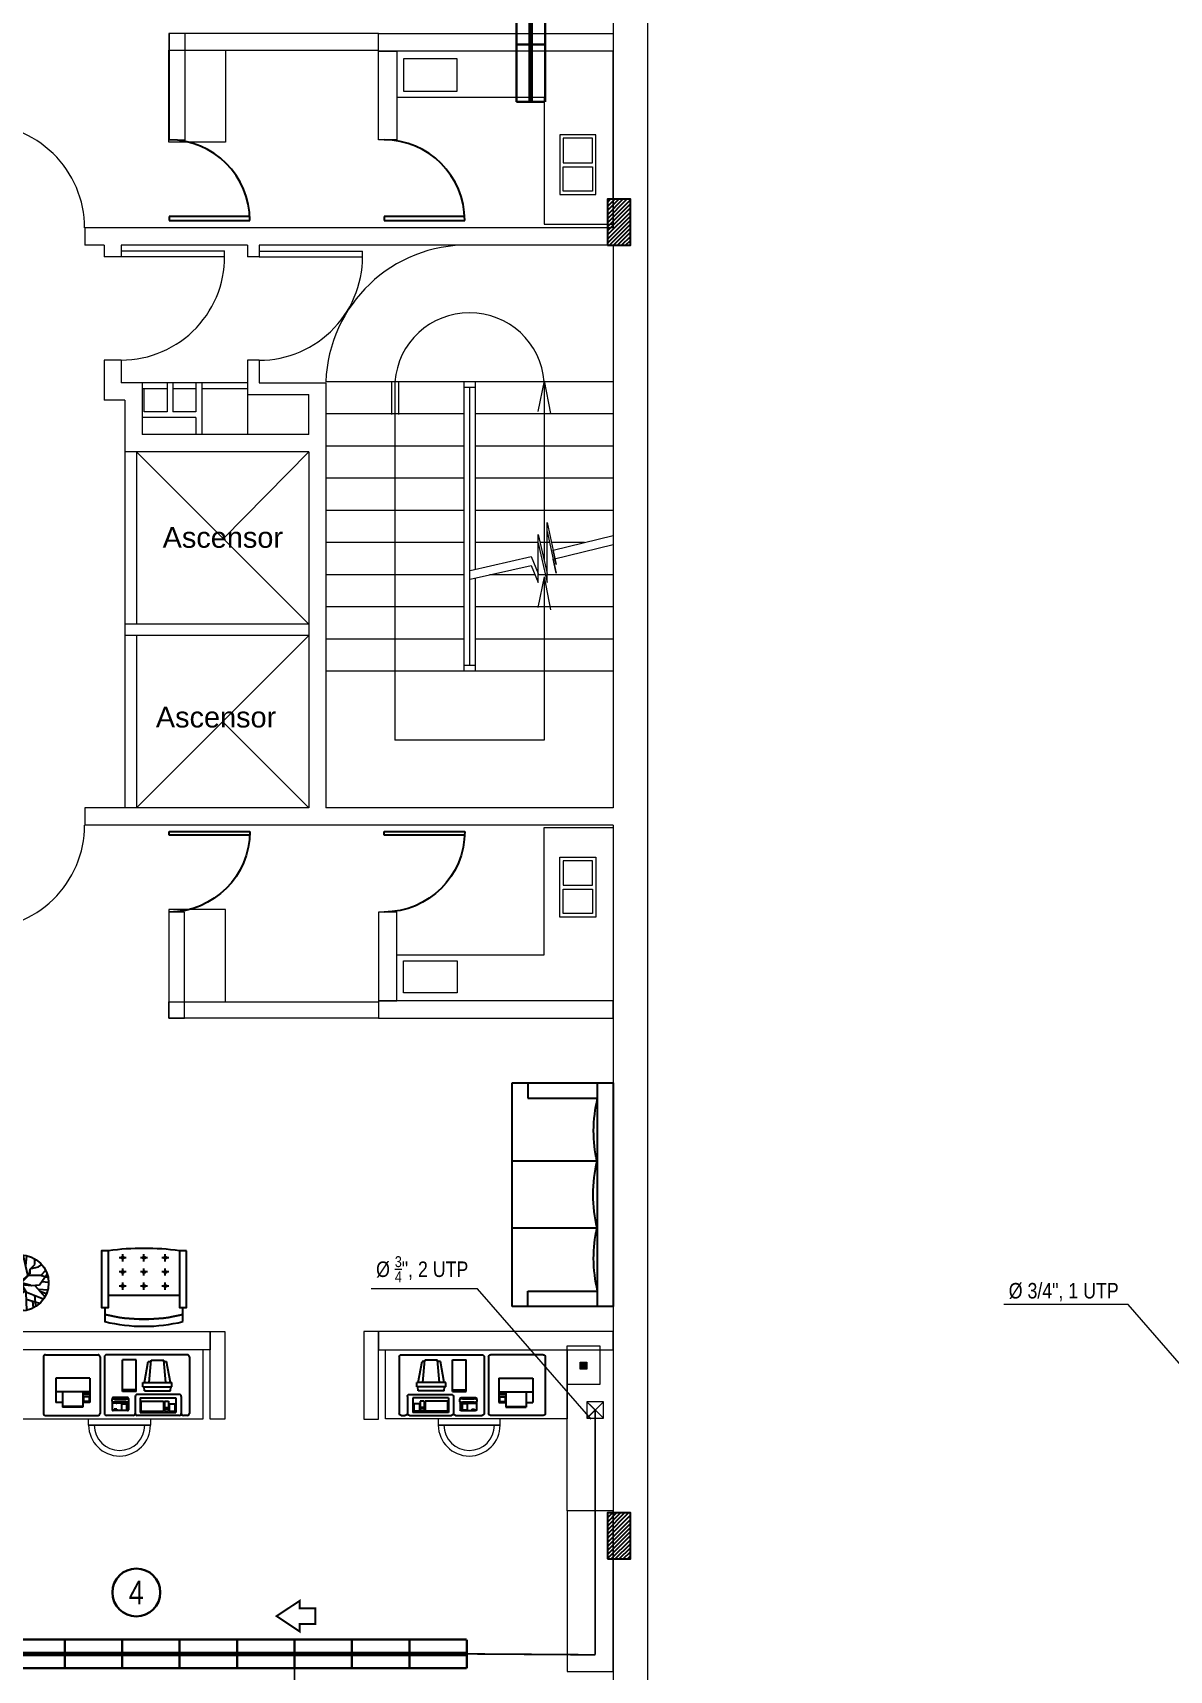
# Model space of a CAD drawing. Header units: millimetres. Extents: x 0 to 126, y 0 to 76.
# Drawn here: x 39.29 to 49.18, y 10.49 to 24.75 of the extents above; entities that cross this region are included whole.
import ezdxf
from ezdxf.enums import TextEntityAlignment as Align

# ---------------------------------------------------------------- set-up
doc = ezdxf.new("R2010")
doc.units = ezdxf.units.MM
doc.linetypes.add('Continua', pattern=[0])
doc.linetypes.add('DASHED', pattern=[0.75, 0.5, -0.25])
for name, color, linetype in [('9__9', 9, 'Continuous'), ('A-FURN-1', 7, 'Continuous'), ('A-GLAZ-1', 7, 'Continuous'), ('E-COLUMNA', 20, 'Continuous'), ('HatchColus', 8, 'Continuous'), ('MOVABLE_FURNISHINGS', 7, 'Continuous'), ('Muebles', 2, 'Continuous'), ('TRACO01', 7, 'Continuous'), ('TRACO02', 255, 'Continuous')]:
    doc.layers.add(name, color=color, linetype=linetype)
for name, color, linetype, lineweight in [('ARQUITECTÓNICO', 152, 'Continuous', 0), ('INST. VOZ Y DATOS', 40, 'Continuous', 0), ('TEXTOS INST. VOZ Y DATOS', 1, 'Continuous', 0)]:
    doc.layers.add(name, color=color, linetype=linetype, lineweight=lineweight)
doc.styles.add('75', font='ARIALN.TTF', dxfattribs={"height": 0.135})
doc.styles.add('ar', font='arial.ttf')
pattern_1 = [(45, (-1018.400148, -104.339457), (-0.0176776695, 0.0176776695), [])]

# ---------------------------------------------------------------- blocks, each defined once
blk = doc.blocks.new('A$C08AE17E7')
at = {"layer": 'A-GLAZ-1', "color": 0}
for p, q in [((4.39, 4.39), (0, 4.39)), ((0, 4.177), (4.39, 4.177)), ((4.39, 4.177), (4.39, 4.39))]:
    blk.add_line(p, q, dxfattribs=at)
blk.add_arc((4.39, 4.39), 4.39, 180, 270, dxfattribs=at)
blk = doc.blocks.new('FIXT-SOFA3672')
at = {"layer": 'A-FURN-1'}
for p, q in [((35.919106, 36.03653), (-35.919106, 36.03653)), ((-35.919106, 36.03653), (-35.919106, 0.010204)), ((35.919106, 0.010204), (35.919106, 36.03653)), ((-35.896767, 30.508681), (35.914639, 30.508681)), ((-31.016712, 5.575283), (-31.016712, 30.508681)), ((-10.734035, 30.318065), (-10.734035, -0.180412)), ((10.734035, 30.318065), (10.734035, -0.180412)), ((31.016712, 5.575283), (31.016712, 30.508681)), ((-35.896767, 5.575283), (-31.016712, 5.575283)), ((35.896767, 5.575283), (31.016712, 5.575283)), ((-35.919106, 0.010204), (35.919106, 0.010204))]:
    blk.add_line(p, q, dxfattribs=at)
for centre, radius, start, end in [((-20.12418, 71.160164), 42.085514, 255, 269.461553), ((-20.176819, 65.559021), 36.484119, 269.461552, 284.999998), ((-0.096013, 70.019703), 41.102158, 255, 270.121624), ((-0.098873, 71.366776), 42.449238, 270.121624, 285.000001), ((20.176819, 65.559021), 36.484119, 255.000002, 270.538448), ((20.12418, 71.160164), 42.085514, 270.538447, 285)]:
    blk.add_arc(centre, radius, start, end, dxfattribs=at)
blk = doc.blocks.new('A$C12894DB4')
at = {"layer": 'TRACO01', "color": 0}
for p, q in [((9.91, 5.66), (9.91, 5.26)), ((11.31, 5.66), (9.91, 5.66)), ((11.31, 5.46), (9.91, 5.46)), ((11.31, 5.26), (9.91, 5.26)), ((11.31, 4.66), (9.91, 4.66)), ((9.91, 4.66), (9.91, 3.46)), ((11.31, 5.66), (11.31, 5.26)), ((11.31, 4.66), (11.31, 3.46)), ((17.03, 4.24), (17.03, 4.14)), ((20.83, 4.44), (17.23, 4.44)), ((18.23, 4.2), (18.23, 4.05)), ((19.83, 4.2), (19.83, 4.05)), ((21.03, 4.24), (21.03, 4.13)), ((9.71, 2.26), (4.71, 2.26)), ((11.31, 3.46), (9.91, 3.46)), ((17.03, 3.36), (17.03, 1.44)), ((20.83, 3.04), (17.23, 3.04)), ((20.83, 1.24), (17.23, 1.24)), ((17.53, 1.57), (17.53, 1.37)), ((18.13, 1.57), (17.53, 1.57)), ((18.13, 1.37), (17.53, 1.37)), ((18.13, 1.57), (18.13, 1.37)), ((18.23, 3.43), (18.23, 3.28)), ((19.33, 2.91), (19.33, 1.37)), ((19.33, 2.91), (20.53, 2.91)), ((19.33, 1.37), (20.53, 1.37)), ((19.83, 3.43), (19.83, 3.28)), ((20.53, 2.91), (20.53, 1.37)), ((21.03, 3.36), (21.03, 1.44)), ((24.13, 3.58), (29.73, 3.58)), ((24.13, 3.58), (24.13, 1.08)), ((24.13, 1.08), (29.73, 1.08)), ((29.73, 3.58), (29.73, 1.08)), ((29.93, 3.58), (29.93, 1.98)), ((29.93, 3.58), (30.93, 3.58)), ((29.93, 1.98), (30.93, 1.98)), ((29.93, 1.68), (29.93, 1.08)), ((29.93, 1.68), (30.93, 1.68)), ((29.93, 1.08), (30.93, 1.08)), ((30.93, 3.58), (30.93, 1.98)), ((30.93, 1.68), (30.93, 1.08)), ((31.13, 2.88), (31.13, 1.08)), ((31.13, 2.88), (32.53, 2.88)), ((31.13, 1.08), (32.53, 1.08)), ((32.53, 2.88), (32.53, 1.08))]:
    blk.add_line(p, q, dxfattribs=at)
for centre, radius, start, end in [((17.16, 3.98), 0.2, 70.2489, 166.4245), ((17.23, 4.24), 0.2, 90, 180), ((18.07, 7.64), 3.57, 256.1032, 263.8325), ((18.64, 12.93), 8.89, 263.8325, 267.4371), ((17.99, 4.2), 0.24, 0, 90), ((19.03, 21.61), 17.58, 267.4371, 270), ((19.03, 21.61), 17.58, 270, 272.5629), ((19.42, 12.93), 8.89, 272.5629, 276.1675), ((20.07, 4.2), 0.24, 90, 180), ((19.99, 7.64), 3.57, 276.1675, 283.8968), ((20.83, 4.24), 0.2, 0, 90), ((20.9, 3.98), 0.2, 9.5352, 104.6502), ((18.18, 3.74), 1.25, 166.0825, 180), ((18.18, 3.74), 1.25, 180, 191.2958), ((17.19, 3.54), 0.24, 191.2958, 283.3617), ((17.23, 2.84), 0.2, 90, 180), ((17.23, 1.44), 0.2, 180, 270), ((18.07, -0.17), 3.57, 96.1675, 103.8968), ((16.93, 3.52), 0.369, 323.5958, 323.7272), ((18.64, -5.45), 8.89, 92.5629, 96.1675), ((17.99, 3.28), 0.24, 270, 0), ((19.03, -14.14), 17.58, 90, 92.5629), ((19.03, -14.14), 17.58, 87.4371, 90), ((19.42, -5.45), 8.89, 83.8325, 87.4371), ((20.07, 3.28), 0.24, 180, 270), ((19.99, -0.17), 3.57, 76.6383, 83.8325), ((20.87, 3.54), 0.24, 256.6383, 358.4297), ((20.83, 2.84), 0.2, 0, 90), ((20.83, 1.44), 0.2, 270, 0), ((20.4, 3.82), 0.72, 9.4076, 17.8024), ((19.88, 3.74), 1.25, 0, 9.4076), ((19.88, 3.74), 1.25, 350.5924, 360)]:
    blk.add_arc(centre, radius, start, end, dxfattribs=at)
at = {"layer": 'TRACO02', "color": 0}
for p, q in [((0, 14.54), (0, 0.54)), ((0.5, 15.04), (13.5, 15.04)), ((14, 14.54), (14, 0.54)), ((15.1, 14.54), (15.1, 0.54)), ((35.6, 15.04), (15.6, 15.04)), ((19.55, 6), (19.55, 13.8)), ((22.95, 13.8), (19.55, 13.8)), ((22.95, 6), (22.95, 13.8)), ((24.99, 8.15), (25.9, 13.35)), ((25.9, 13.35), (26.59, 13.35)), ((26.13, 8.15), (26.62, 13.75)), ((26.62, 13.75), (29.75, 13.75)), ((30.24, 8.15), (29.75, 13.75)), ((29.79, 13.35), (30.47, 13.35)), ((31.39, 8.15), (30.47, 13.35)), ((36.1, 14.54), (36.1, 0.54)), ((11.51, 9.26), (3.11, 9.26)), ((3.11, 9.26), (3.11, 3.26)), ((11.51, 9.26), (11.51, 3.26)), ((24.59, 8.15), (31.79, 8.15)), ((24.59, 7.15), (24.59, 8.15)), ((31.79, 7.15), (31.79, 8.15)), ((11.51, 5.86), (3.11, 5.86)), ((4.71, 5.86), (4.71, 2.06)), ((9.71, 5.86), (9.71, 2.06)), ((22.95, 6.4), (19.55, 6.4)), ((22.95, 6), (19.55, 6)), ((22.7, 4.74), (22.7, 0.54)), ((33.6, 5.24), (23.2, 5.24)), ((23.93, 4.38), (32.73, 4.38)), ((23.93, 4.38), (23.93, 0.78)), ((24.59, 7.15), (31.79, 7.15)), ((24.98, 6.15), (24.89, 7.15)), ((24.98, 6.15), (31.4, 6.15)), ((31.4, 6.15), (31.49, 7.15)), ((32.73, 4.38), (32.73, 0.78)), ((34.1, 4.74), (34.1, 0.54)), ((0.5, 0.04), (13.5, 0.04)), ((4.71, 3.26), (3.11, 3.26)), ((9.71, 2.06), (4.71, 2.06)), ((11.51, 3.26), (9.71, 3.26)), ((22.2, 0.04), (15.6, 0.04)), ((33.6, 0.04), (23.2, 0.04)), ((23.93, 0.78), (32.73, 0.78)), ((35.6, 0.04), (34.6, 0.04))]:
    blk.add_line(p, q, dxfattribs=at)
for centre, radius, start, end in [((0.5, 14.54), 0.5, 90, 180), ((13.5, 14.54), 0.5, 0, 90), ((15.6, 14.54), 0.5, 90, 180), ((35.6, 14.54), 0.5, 0, 90), ((23.2, 4.74), 0.5, 90, 180), ((33.6, 4.74), 0.5, 0, 90), ((0.5, 0.54), 0.5, 180, 270), ((13.5, 0.54), 0.5, 270, 0), ((15.6, 0.54), 0.5, 180, 270), ((22.2, 0.54), 0.5, 270, 0), ((23.2, 0.54), 0.5, 180, 270), ((27.71, -4.98), 5.57, 115.6743, 116.5651), ((29.09, -4.98), 5.57, 63.4349, 64.3257), ((33.6, 0.54), 0.5, 270, 0), ((34.6, 0.54), 0.5, 180, 270), ((35.6, 0.54), 0.5, 270, 0)]:
    blk.add_arc(centre, radius, start, end, dxfattribs=at)
blk = doc.blocks.new('arbolp114')
at = {"color": 0, "linetype": 'ByBlock'}
for p, q in [((-0.319, 0.205), (-0.389, 0.318)), ((-0.182, 0.289), (-0.333, 0.369)), ((-0.165, 0.209), (-0.203, 0.453)), ((-0.109, 0.31), (-0.154, 0.474)), ((-0.126, 0.175), (-0.067, 0.491)), ((0.126, 0.138), (0.045, 0.503)), ((0.091, 0.306), (0.108, 0.482)), ((0.168, 0.249), (0.252, 0.332)), ((0.252, 0.332), (0.256, 0.436)), ((0.319, 0.289), (0.378, 0.331)), ((-0.417, 0.087), (-0.476, 0.121)), ((-0.326, 0.205), (-0.462, 0.192)), ((-0.088, 0.104), (-0.462, 0.159)), ((-0.301, 0.104), (-0.417, 0.087)), ((-0.305, 0.104), (-0.319, 0.205)), ((-0.098, -0.045), (-0.301, 0.104)), ((-0.018, -0.001), (-0.165, 0.213)), ((-0.165, 0.213), (0.001, 0.019)), ((-0.116, 0.148), (-0.006, 0.006)), ((-0.001, 0.009), (-0.116, 0.148)), ((-0.006, 0.006), (-0.013, -0.015)), ((0.151, 0.157), (-0.001, 0.009)), ((0.001, 0.019), (0.157, 0.171)), ((0.005, 0), (0.151, 0.157)), ((0.018, 0.007), (0.168, 0.165)), ((0.018, 0.007), (0.196, -0.047)), ((0.143, 0.138), (0.357, 0.138)), ((0.157, 0.171), (0.168, 0.249)), ((0.168, 0.165), (0.168, 0.249)), ((0.193, 0.26), (0.319, 0.289)), ((0.336, -0.035), (0.476, 0.163)), ((0.357, 0.138), (0.497, 0.096)), ((0.361, 0.133), (0.452, 0.226)), ((0.375, 0.028), (0.504, 0.012)), ((-0.494, -0.068), (-0.119, -0.057)), ((-0.305, -0.115), (-0.494, -0.068)), ((-0.203, -0.102), (-0.466, -0.152)), ((-0.256, -0.207), (-0.452, -0.228)), ((-0.195, -0.102), (-0.354, -0.342)), ((-0.305, -0.27), (-0.305, -0.392)), ((-0.203, -0.098), (-0.119, -0.057)), ((0.008, -0.026), (-0.195, -0.102)), ((0.073, -0.134), (-0.193, -0.447)), ((-0.179, -0.095), (0.011, -0.018)), ((-0.116, -0.063), (0.005, -0.003)), ((-0.013, -0.015), (-0.116, -0.063)), ((-0.098, -0.045), (-0.018, -0.001)), ((-0.033, -0.258), (-0.056, -0.497)), ((0.174, -0.042), (0.005, 0)), ((0.005, -0.003), (0.068, -0.021)), ((0.008, -0.026), (0.193, -0.047)), ((0.008, -0.026), (0.094, -0.169)), ((0.011, -0.018), (0.174, -0.042)), ((0.017, -0.021), (0.094, -0.152)), ((0.094, -0.161), (0.417, -0.287)), ((0.094, -0.169), (0.105, -0.493)), ((0.098, -0.287), (0.336, -0.363)), ((0.196, -0.047), (0.336, -0.035)), ((0.245, -0.22), (0.266, -0.409)), ((0.256, -0.047), (0.438, -0.253)), ((0.319, -0.11), (0.494, -0.123)), ((0.34, -0.144), (0.459, -0.186)), ((-0.098, -0.333), (-0.256, -0.417)), ((-0.044, -0.376), (0.042, -0.493)), ((0.21, -0.329), (0.224, -0.442))]:
    blk.add_line(p, q, dxfattribs=at)
blk.add_circle((0, 0), 0.5, dxfattribs=at)
blk = doc.blocks.new('A$C6B612579')
at = {"layer": '9__9', "color": 253, "extrusion": (0, 0, -1), "xscale": 4.875, "yscale": 4.875, "zscale": 4.875}
blk.add_blockref('arbolp114', (-2.46, 2.44), dxfattribs=at)
blk = doc.blocks.new('Sillon_2')
at = {"layer": 'MOVABLE_FURNISHINGS', "color": 7, "linetype": 'Continuous'}
for points in [[(0.0375, 0.75), (0.0375, 0.675, -0.1212121), (0.8625, 0.675), (0.8625, 0.75, 0.1212121)], [(0.2125, 0.375, -1), (0.2375, 0.375, -1)], [(0.4375, 0.375, -1), (0.4625, 0.375, -1)], [(0.6625, 0.375, -1), (0.6875, 0.375, -1)], [(0.2125, 0.225, -1), (0.2375, 0.225, -1)], [(0.4375, 0.225, -1), (0.4625, 0.225, -1)], [(0.6625, 0.225, -1), (0.6875, 0.225, -1)], [(0.2125, 0.075, -1), (0.2375, 0.075, -1)], [(0.4375, 0.075, -1), (0.4625, 0.075, -1)], [(0.6625, 0.075, -1), (0.6875, 0.075, -1)]]:
    blk.add_lwpolyline(points, format="xyb", close=True, dxfattribs=at)
for points in [[(0.8625, 0.6), (0.8625, 0.675, 0.1212121), (0.0375, 0.675), (0.0375, 0.6)], [(0.0375, 0), (0.075, 0, 0.0666667), (0.825, 0), (0.8625, 0)]]:
    blk.add_lwpolyline(points, format="xyb", dxfattribs=at)
for points in [[(0, 0), (0.075, 0), (0.075, 0.6), (0, 0.6)], [(0.825, 0), (0.9, 0), (0.9, 0.6), (0.825, 0.6)]]:
    blk.add_lwpolyline(points, close=True, dxfattribs=at)
for points in [[(0.075, 0.475), (0.825, 0.475)], [(0.1875, 0.375), (0.2125, 0.375)], [(0.225, 0.4125), (0.225, 0.3875)], [(0.225, 0.3625), (0.225, 0.3375)], [(0.2375, 0.375), (0.2625, 0.375)], [(0.4125, 0.375), (0.4375, 0.375)], [(0.45, 0.4125), (0.45, 0.3875)], [(0.45, 0.3625), (0.45, 0.3375)], [(0.4625, 0.375), (0.4875, 0.375)], [(0.6375, 0.375), (0.6625, 0.375)], [(0.675, 0.4125), (0.675, 0.3875)], [(0.675, 0.3625), (0.675, 0.3375)], [(0.6875, 0.375), (0.7125, 0.375)], [(0.1875, 0.225), (0.2125, 0.225)], [(0.225, 0.2625), (0.225, 0.2375)], [(0.225, 0.2125), (0.225, 0.1875)], [(0.2375, 0.225), (0.2625, 0.225)], [(0.4125, 0.225), (0.4375, 0.225)], [(0.45, 0.2625), (0.45, 0.2375)], [(0.45, 0.2125), (0.45, 0.1875)], [(0.4625, 0.225), (0.4875, 0.225)], [(0.6375, 0.225), (0.6625, 0.225)], [(0.675, 0.2625), (0.675, 0.2375)], [(0.675, 0.2125), (0.675, 0.1875)], [(0.6875, 0.225), (0.7125, 0.225)], [(0.1875, 0.075), (0.2125, 0.075)], [(0.225, 0.1125), (0.225, 0.0875)], [(0.225, 0.0625), (0.225, 0.0375)], [(0.2375, 0.075), (0.2625, 0.075)], [(0.4125, 0.075), (0.4375, 0.075)], [(0.45, 0.1125), (0.45, 0.0875)], [(0.45, 0.0625), (0.45, 0.0375)], [(0.4625, 0.075), (0.4875, 0.075)], [(0.6375, 0.075), (0.6625, 0.075)], [(0.675, 0.1125), (0.675, 0.0875)], [(0.675, 0.0625), (0.675, 0.0375)], [(0.6875, 0.075), (0.7125, 0.075)]]:
    blk.add_lwpolyline(points, dxfattribs=at)
blk = doc.blocks.new('A$C35E06030')
at = {"layer": 'HatchColus', "linetype": 'Continua', "ltscale": 0.05}
h = blk.add_hatch(dxfattribs=at)
h.set_pattern_fill('ANSI31', color=256, scale=0.2, style=0)
h.set_pattern_definition(pattern_1)
h.paths.add_polyline_path([(0.2, 19.1), (0.2, 19.5), (0, 19.5), (0, 19.1)])
h.paths.add_polyline_path([(17, 19.3), (17, 18.9), (17.2, 18.9), (17.2, 19.3)])
h.paths.add_polyline_path([(5.95, 19.2), (5.95, 19.5), (5.65, 19.5), (5.65, 19.2)])
h.paths.add_polyline_path([(11.65, 19.3), (11.35, 19.3), (11.35, 19), (11.65, 19)])
h = blk.add_hatch(dxfattribs=at)
h.set_pattern_fill('ANSI31', color=256, scale=0.2, style=0)
h.set_pattern_definition(pattern_1)
h.paths.add_polyline_path([(17, 3.001), (17.2, 3.001), (17.2, 3.401), (17, 3.401)])
h.paths.add_polyline_path([(11.6, 3.001), (11.6, 3.251), (11.35, 3.251), (11.35, 3.001)])
h.paths.add_polyline_path([(5.95, 8.01), (5.65, 8.01), (5.65, 7.71), (5.95, 7.71)])
h.paths.add_polyline_path([(11.6, 7.985), (11.35, 7.985), (11.35, 7.735), (11.6, 7.735)])
h.paths.add_polyline_path([(17, 7.86), (17, 7.46), (17.2, 7.46), (17.2, 7.86)])
at = {"layer": 'E-COLUMNA', "linetype": 'Continua', "ltscale": 0.05}
for points in [[(17, 18.9), (17.2, 18.9), (17.2, 19.3), (17, 19.3)], [(17, 7.46), (17.2, 7.46), (17.2, 7.86), (17, 7.86)]]:
    blk.add_lwpolyline(points, close=True, dxfattribs=at)
blk = doc.blocks.new('A$C1BEB1155')
at = {"layer": 'INST. VOZ Y DATOS', "color": 6}
for points in [[(0, 0.144), (0.144, 0)], [(0, 0), (0.144, 0.144)]]:
    blk.add_lwpolyline(points, dxfattribs=at)
blk.add_lwpolyline([(0.144, 0.144), (0, 0.144), (0, 0), (0.144, 0)], close=True, dxfattribs=at)

msp = doc.modelspace()

# ---------------------------------------------------------------- hatches: boundary and pattern name
at = {"layer": 'INST. VOZ Y DATOS'}
msp.add_hatch(color=256, dxfattribs=at).paths.add_polyline_path([(44.053, 13.173), (44.113, 13.173), (44.113, 13.113), (44.053, 13.113)])

# ---------------------------------------------------------------- linework, layer by layer
at = {"layer": 'ARQUITECTÓNICO', "linetype": 'Continuous', "ltscale": 0.03}
for p, q in [((44.341, 37.352), (44.341, 23.052)), ((39.741, 23.052), (39.741, 22.902)), ((44.341, 23.052), (39.741, 23.052)), ((39.909, 22.902), (39.741, 22.902)), ((39.909, 22.902), (39.909, 22.8)), ((41.157, 22.902), (40.059, 22.902)), ((40.059, 22.902), (40.059, 22.8)), ((41.157, 22.902), (41.157, 22.8)), ((41.259, 22.902), (41.259, 22.8)), ((44.341, 22.902), (41.259, 22.902)), ((44.341, 22.902), (44.341, 18.002)), ((40.059, 22.8), (39.909, 22.8)), ((41.259, 22.8), (41.157, 22.8)), ((41.841, 21.702), (41.841, 18.002)), ((41.691, 21.102), (40.091, 21.102)), ((41.691, 21.102), (41.691, 19.502)), ((41.691, 19.502), (41.691, 18.002)), ((39.741, 18.002), (39.741, 17.852)), ((40.191, 18.002), (39.741, 18.002)), ((41.691, 18.002), (40.191, 18.002)), ((44.341, 18.002), (41.841, 18.002)), ((44.341, 17.852), (39.741, 17.852)), ((44.341, 17.852), (44.341, 7.002))]:
    msp.add_line(p, q, dxfattribs=at)
at = {"layer": 'ARQUITECTÓNICO'}
for p, q in [((44.641, 37.352), (44.641, 7.002)), ((40.059, 22.852), (40.959, 22.852)), ((41.259, 22.85), (42.159, 22.85)), ((40.059, 22.802), (40.959, 22.802)), ((41.259, 22.8), (42.159, 22.8)), ((40.059, 21.9), (39.909, 21.9)), ((39.909, 21.9), (39.909, 21.552)), ((40.059, 21.9), (40.059, 21.702)), ((41.159, 21.9), (41.159, 21.602)), ((41.259, 21.9), (41.159, 21.9)), ((41.259, 21.9), (41.259, 21.702)), ((40.241, 21.702), (40.059, 21.702)), ((41.259, 21.702), (41.841, 21.702)), ((40.091, 21.552), (39.909, 21.552)), ((41.159, 21.602), (41.691, 21.602)), ((41.691, 21.252), (41.691, 21.602))]:
    msp.add_line(p, q, dxfattribs=at)
at = {"layer": 'ARQUITECTÓNICO', "ltscale": 10}
for p, q in [((44.341, 37.202), (44.341, 23.052)), ((44.341, 22.902), (44.341, 18.002)), ((44.341, 17.852), (44.341, 7.152))]:
    msp.add_line(p, q, dxfattribs=at)
at = {"layer": 'ARQUITECTÓNICO', "ltscale": 0.03}
for p, q in [((40.241, 21.702), (40.241, 21.452)), ((40.241, 21.702), (40.241, 21.402)), ((41.159, 21.702), (40.241, 21.702)), ((40.459, 21.702), (40.459, 21.452)), ((40.509, 21.702), (40.509, 21.452)), ((40.709, 21.702), (40.709, 21.452)), ((40.759, 21.702), (40.759, 21.252)), ((41.159, 21.702), (41.159, 21.252)), ((44.341, 21.712), (41.841, 21.712)), ((42.412, 21.707), (42.412, 21.427)), ((42.441, 21.712), (42.441, 18.592)), ((42.472, 21.707), (42.472, 21.427)), ((43.041, 21.712), (43.041, 19.192)), ((43.141, 21.712), (43.141, 20.081)), ((43.741, 21.712), (43.741, 20.155)), ((40.459, 21.652), (40.241, 21.652)), ((40.259, 21.452), (40.259, 21.652)), ((40.709, 21.652), (40.509, 21.652)), ((41.159, 21.652), (40.759, 21.652)), ((43.141, 21.662), (43.041, 21.662)), ((43.091, 21.662), (43.091, 20.081)), ((43.091, 21.662), (43.091, 19.242)), ((40.709, 21.402), (40.241, 21.402)), ((40.459, 21.452), (40.259, 21.452)), ((40.709, 21.452), (40.509, 21.452)), ((40.709, 21.402), (40.709, 21.252)), ((43.041, 21.432), (41.841, 21.432)), ((44.341, 21.432), (43.141, 21.432)), ((43.041, 21.152), (41.841, 21.152)), ((44.341, 21.152), (43.141, 21.152)), ((40.091, 21.102), (40.091, 18.002)), ((40.191, 21.102), (40.191, 19.602)), ((43.041, 20.872), (41.841, 20.872)), ((44.341, 20.872), (43.141, 20.872)), ((43.041, 20.592), (41.841, 20.592)), ((44.341, 20.592), (43.141, 20.592)), ((43.041, 20.312), (41.841, 20.312)), ((43.688, 20.312), (43.141, 20.312)), ((43.787, 20.312), (43.704, 20.312)), ((44.093, 20.312), (43.804, 20.312)), ((43.041, 20.032), (41.841, 20.032)), ((43.141, 20.004), (43.141, 19.192)), ((43.661, 20.032), (43.266, 20.032)), ((43.751, 20.032), (43.688, 20.032)), ((43.741, 20.004), (43.741, 18.592)), ((44.341, 20.032), (43.766, 20.032)), ((43.041, 19.752), (41.841, 19.752)), ((44.341, 19.752), (43.141, 19.752)), ((41.691, 19.602), (40.091, 19.602)), ((41.691, 19.502), (40.091, 19.502)), ((40.191, 19.502), (40.191, 18.002)), ((43.041, 19.472), (41.841, 19.472)), ((44.341, 19.472), (43.141, 19.472)), ((44.341, 19.192), (41.841, 19.192)), ((43.141, 19.242), (43.041, 19.242)), ((43.741, 18.592), (42.441, 18.592))]:
    msp.add_line(p, q, dxfattribs=at)
at = {"layer": 'ARQUITECTÓNICO', "ltscale": 0.3}
for p, q in [((40.241, 21.702), (40.241, 21.252)), ((43.741, 21.721), (43.686, 21.453)), ((43.741, 21.721), (43.796, 21.435)), ((40.091, 21.552), (40.091, 21.102)), ((41.691, 21.252), (40.241, 21.252)), ((40.191, 21.102), (41.691, 19.602)), ((41.691, 21.102), (40.947, 20.345)), ((43.766, 20.043), (43.766, 20.487)), ((43.766, 20.487), (43.845, 20.122)), ((43.766, 19.966), (43.766, 20.41)), ((43.766, 20.41), (43.845, 20.045)), ((43.688, 20.043), (43.688, 20.383)), ((43.688, 20.383), (43.766, 20.043)), ((43.688, 19.966), (43.688, 20.306)), ((43.688, 20.306), (43.766, 19.966)), ((43.818, 20.245), (44.341, 20.373)), ((43.818, 20.168), (44.341, 20.296)), ((43.095, 20.07), (43.627, 20.191)), ((43.095, 19.993), (43.627, 20.114)), ((43.627, 20.191), (43.688, 20.043)), ((43.627, 20.114), (43.688, 19.966)), ((43.845, 20.122), (43.818, 20.245)), ((43.845, 20.045), (43.818, 20.168)), ((43.741, 20.013), (43.686, 19.746)), ((43.741, 20.013), (43.795, 19.727)), ((41.691, 19.502), (40.191, 18.002)), ((41.691, 18.002), (40.941, 18.753))]:
    msp.add_line(p, q, dxfattribs=at)
at = {"layer": 'ARQUITECTÓNICO', "color": 252}
for p, q in [((43.462, 13.66), (43.462, 15.607)), ((43.462, 15.607), (44.341, 15.607)), ((43.598, 15.606), (43.598, 15.474)), ((43.598, 15.474), (44.206, 15.474)), ((44.201, 14.924), (43.457, 14.924)), ((44.201, 14.343), (43.457, 14.343)), ((43.598, 13.661), (43.598, 13.793)), ((43.598, 13.793), (44.206, 13.793)), ((44.341, 13.66), (43.462, 13.66))]:
    msp.add_line(p, q, dxfattribs=at)
at = {"layer": 'ARQUITECTÓNICO', "color": 0}
for p, q in [((39.775, 12.627), (40.313, 12.627)), ((43.356, 12.627), (42.819, 12.627))]:
    msp.add_line(p, q, dxfattribs=at)
for points in [[(42.297, 24.745), (40.472, 24.745), (40.472, 24.601), (42.297, 24.601)], [(40.475, 23.819), (40.614, 23.819), (40.614, 24.745), (40.475, 24.745)], [(42.297, 24.745), (44.341, 24.745), (44.341, 24.592), (42.297, 24.592)], [(40.472, 24.601), (40.966, 24.601), (40.966, 23.799), (40.472, 23.799)], [(42.297, 24.592), (42.457, 24.592), (42.457, 23.819), (42.297, 23.819)], [(42.983, 24.524), (42.515, 24.524), (42.515, 24.244), (42.983, 24.244)], [(44.19, 23.863), (43.877, 23.863), (43.877, 23.343), (44.19, 23.343)], [(44.161, 23.834), (43.906, 23.834), (43.906, 23.62), (44.161, 23.62)], [(44.161, 23.372), (43.906, 23.372), (43.906, 23.585), (44.161, 23.585)], [(44.19, 17.051), (43.877, 17.051), (43.877, 17.572), (44.19, 17.572)], [(44.161, 17.542), (43.906, 17.542), (43.906, 17.329), (44.161, 17.329)], [(44.161, 17.081), (43.906, 17.081), (43.906, 17.294), (44.161, 17.294)], [(40.472, 16.314), (40.966, 16.314), (40.966, 17.116), (40.472, 17.116)], [(40.472, 16.17), (40.61, 16.17), (40.61, 17.095), (40.472, 17.095)], [(42.297, 16.323), (42.457, 16.323), (42.457, 17.095), (42.297, 17.095)], [(42.983, 16.391), (42.515, 16.391), (42.515, 16.67), (42.983, 16.67)], [(42.297, 16.17), (40.472, 16.17), (40.472, 16.314), (42.297, 16.314)], [(42.297, 16.17), (44.341, 16.17), (44.341, 16.323), (42.297, 16.323)], [(38.791, 13.442), (40.834, 13.442), (40.834, 13.282), (38.791, 13.282)], [(40.834, 13.442), (40.96, 13.442), (40.96, 12.678), (40.834, 12.678)], [(42.297, 13.442), (42.171, 13.442), (42.171, 12.678), (42.297, 12.678)], [(44.341, 13.442), (42.297, 13.442), (42.297, 13.282), (44.341, 13.282)], [(39.191, 12.682), (40.772, 12.682), (40.772, 13.282), (39.191, 13.282)], [(43.941, 12.682), (42.36, 12.682), (42.36, 13.282), (43.941, 13.282)], [(44.341, 11.882), (43.941, 11.882), (43.941, 13.282), (44.341, 13.282)], [(39.775, 12.682), (40.313, 12.682), (40.313, 12.627), (39.775, 12.627)], [(39.863, 12.627), (40.224, 12.627), (40.224, 12.627), (39.863, 12.627)], [(43.356, 12.682), (42.819, 12.682), (42.819, 12.627), (43.356, 12.627)], [(43.268, 12.627), (42.907, 12.627), (42.907, 12.627), (43.268, 12.627)], [(44.341, 11.882), (43.941, 11.882), (43.941, 10.482), (44.341, 10.482)]]:
    msp.add_lwpolyline(points, close=True, dxfattribs=at)
for points in [[(43.741, 24.592), (42.457, 24.592), (42.457, 24.192), (43.741, 24.192)], [(43.741, 24.192), (43.741, 23.085), (44.341, 23.085), (44.341, 24.592), (43.741, 24.592)], [(43.741, 16.723), (43.741, 17.83), (44.341, 17.83), (44.341, 16.323), (43.741, 16.323)], [(43.741, 16.323), (42.457, 16.323), (42.457, 16.723), (43.741, 16.723)]]:
    msp.add_lwpolyline(points, dxfattribs=at)
at = {"layer": 'ARQUITECTÓNICO', "ltscale": 0.03}
for centre, radius, start, end in [((38.835, 23.05), 0.905, 0.1456, 91.6413), ((40.059, 22.802), 0.9, 270, 3.1847), ((41.259, 22.8), 0.9, 270, 3.1847), ((38.835, 17.854), 0.905, 268.3587, 359.8544)]:
    msp.add_arc(centre, radius, start, end, dxfattribs=at)
at = {"layer": 'ARQUITECTÓNICO', "ltscale": 0.5}
for centre, radius, start, end in [((43.071, 21.671), 1.232, 89.1082, 178.0745), ((43.091, 21.662), 0.652, 4.3987, 175.6013)]:
    msp.add_arc(centre, radius, start, end, dxfattribs=at)
at = {"layer": 'ARQUITECTÓNICO'}
for centre, radius, end in [((40.044, 12.627), 0.269, 0), ((40.044, 12.627), 0.22, 360), ((43.088, 12.627), 0.269, 0), ((43.088, 12.627), 0.22, 360)]:
    msp.add_arc(centre, radius, 180, end, dxfattribs=at)
at = {"layer": 'INST. VOZ Y DATOS', "color": 6, "const_width": 0.04}
for points in [[(43.624, 24.149), (43.624, 25.649)], [(38.442, 10.635), (43.067, 10.635)]]:
    msp.add_lwpolyline(points, dxfattribs=at)
at = {"layer": 'INST. VOZ Y DATOS', "const_width": 0.02}
for points in [[(43.499, 24.149), (43.499, 25.649)], [(43.749, 24.149), (43.749, 25.649)], [(43.749, 24.649), (43.499, 24.649)], [(43.749, 24.149), (43.499, 24.149)], [(38.567, 10.76), (43.067, 10.76)], [(39.567, 10.51), (39.567, 10.76)], [(40.067, 10.51), (40.067, 10.76)], [(40.567, 10.51), (40.567, 10.76)], [(41.067, 10.51), (41.067, 10.76)], [(41.567, 10.51), (41.567, 10.76)], [(42.067, 10.51), (42.067, 10.76)], [(42.567, 10.51), (42.567, 10.76)], [(43.067, 10.51), (43.067, 10.76)], [(38.567, 10.51), (43.067, 10.51)]]:
    msp.add_lwpolyline(points, dxfattribs=at)
at = {"layer": 'INST. VOZ Y DATOS'}
for points in [[(43.941, 13.319), (44.225, 13.319), (44.225, 12.982), (43.941, 12.982)], [(44.053, 13.174), (44.113, 13.174), (44.113, 13.113), (44.053, 13.113)]]:
    msp.add_lwpolyline(points, close=True, dxfattribs=at)
at = {"layer": 'INST. VOZ Y DATOS', "color": 6}
for points in [[(44.134, 12.81), (44.236, 12.708)], [(44.134, 12.708), (44.236, 12.81)]]:
    msp.add_lwpolyline(points, dxfattribs=at)
at = {"layer": 'INST. VOZ Y DATOS', "color": 6, "linetype": 'DASHED', "ltscale": 0.01, "const_width": 0.015}
for points in [[(44.185, 12.759), (44.185, 10.627)], [(41.567, 10.635), (41.567, 8.394)], [(43.067, 10.635), (44.185, 10.627)]]:
    msp.add_lwpolyline(points, dxfattribs=at)
at = {"layer": 'TEXTOS INST. VOZ Y DATOS'}
for points in [[(44.149, 12.678), (43.161, 13.813), (42.234, 13.813)], [(49.812, 12.542), (48.824, 13.678), (47.743, 13.678)]]:
    msp.add_lwpolyline(points, dxfattribs=at)
at = {"layer": 'TEXTOS INST. VOZ Y DATOS', "const_width": 0.0168}
msp.add_lwpolyline([(41.748, 10.964), (41.748, 10.896), (41.613, 10.896), (41.613, 10.829), (41.411, 10.964), (41.613, 11.098), (41.613, 11.031), (41.748, 11.031)], close=True, dxfattribs=at)
at = {"layer": 'TEXTOS INST. VOZ Y DATOS', "lineweight": 30}
msp.add_circle((40.19, 11.17), 0.208, dxfattribs=at)

# ---------------------------------------------------------------- block references
at = {"layer": 'ARQUITECTÓNICO', "color": 0}
msp.add_blockref('A$C35E06030', (27.291, 4.002), dxfattribs=at)
at = {"layer": 'ARQUITECTÓNICO', "color": 0, "rotation": 180}
for name, p, xscale, yscale, zscale in [('A$C08AE17E7', (41.178, 23.819), 0.1600000000000819, 0.1600000000000819, 0.1600000000000819), ('A$C08AE17E7', (43.049, 23.819), 0.1600000000000819, 0.1600000000000819, 0.1600000000000819), ('Sillon_2', (40.627, 14.146), 0.8229319101524197, 0.8229319101524197, 0.8229319101524197)]:
    msp.add_blockref(name, p, dxfattribs=dict(at, xscale=xscale, yscale=yscale, zscale=zscale))
at = {"layer": 'ARQUITECTÓNICO', "color": 0}
for name, p, xscale, yscale, zscale in [('A$C08AE17E7', (41.178, 17.095), -0.1600000000000819, 0.1600000000000037, 0.16), ('A$C08AE17E7', (43.049, 17.095), -0.1600000000000819, 0.1600000000000037, 0.16), ('A$C6B612579', (39.429, 13.621), -0.09999999999990905, 0.09999999999999432, 0.1)]:
    msp.add_blockref(name, p, dxfattribs=dict(at, xscale=xscale, yscale=yscale, zscale=zscale))
at = {"layer": 'ARQUITECTÓNICO', "color": 252, "xscale": -0.0271002682929975, "yscale": 0.02439024390241684, "zscale": 0.02439024390243771, "rotation": 270}
msp.add_blockref('FIXT-SOFA3672', (43.462, 14.634), dxfattribs=at)
at = {"layer": 'ARQUITECTÓNICO'}
for p, xscale, yscale, zscale in [((39.381, 12.71), 0.03521116158071891, 0.03521116158071891, 0.03521116158071891), ((43.75, 12.71), -0.03521116158071891, 0.03521116158080417, 0.03521116158074283)]:
    msp.add_blockref('A$C12894DB4', p, dxfattribs=dict(at, xscale=xscale, yscale=yscale, zscale=zscale))
at = {"layer": 'Muebles', "ltscale": 0.1}
msp.add_blockref('A$C1BEB1155', (44.113, 12.687), dxfattribs=at)

# ---------------------------------------------------------------- texts
at = {"layer": 'ARQUITECTÓNICO', "style": 'ar'}
for p in [(40.943, 20.356), (40.884, 18.791)]:
    msp.add_text('Ascensor', height=0.18, dxfattribs=at).set_placement(p, align=Align.MIDDLE)
at = {"layer": 'TEXTOS INST. VOZ Y DATOS', "style": '75'}
for s, insert, char_height, width, attachment_point in [('\\A1;%%C {\\H0.7x;\\S3/4;}", 2 UTP', (43.08, 14.098), 0.135, 2.19912, 3), ('\\A1;%%C 3/4", 1 UTP', (48.742, 13.865), 0.135, 2.19912, 3), ('4', (40.19, 11.17), 0.204, 1.84689, 5)]:
    msp.add_mtext(s, dxfattribs=dict(at, insert=insert, char_height=char_height, width=width, attachment_point=attachment_point))

doc.saveas('drawing.dxf')
